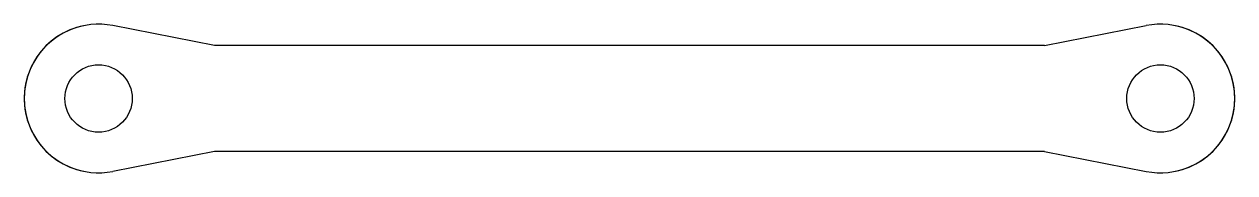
# Model space of a CAD drawing. Header units: millimetres. Extents: x 1840.4 to 1897.4, y 1429.9 to 1436.9.
import ezdxf

# ---------------------------------------------------------------- set-up
doc = ezdxf.new("R2010")
doc.units = ezdxf.units.MM

msp = doc.modelspace()

# ---------------------------------------------------------------- linework, layer by layer
for p, q in [((1849.399, 1435.853), (1844.617, 1436.788)), ((1888.491, 1435.853), (1893.274, 1436.788)), ((1888.491, 1435.853), (1849.399, 1435.853)), ((1849.399, 1430.853), (1844.617, 1429.918)), ((1888.491, 1430.853), (1849.399, 1430.853)), ((1888.491, 1430.853), (1893.274, 1429.918))]:
    msp.add_line(p, q)
for centre in [(1843.945, 1433.353), (1893.945, 1433.353)]:
    msp.add_circle(centre, 1.587)
for centre, start, end in [((1843.945, 1433.353), 90, 270), ((1843.945, 1433.353), 78.939, 281.061), ((1893.945, 1433.353), 258.939, 101.061), ((1893.945, 1433.353), 270, 90)]:
    msp.add_arc(centre, 3.5, start, end)

doc.saveas('drawing.dxf')
